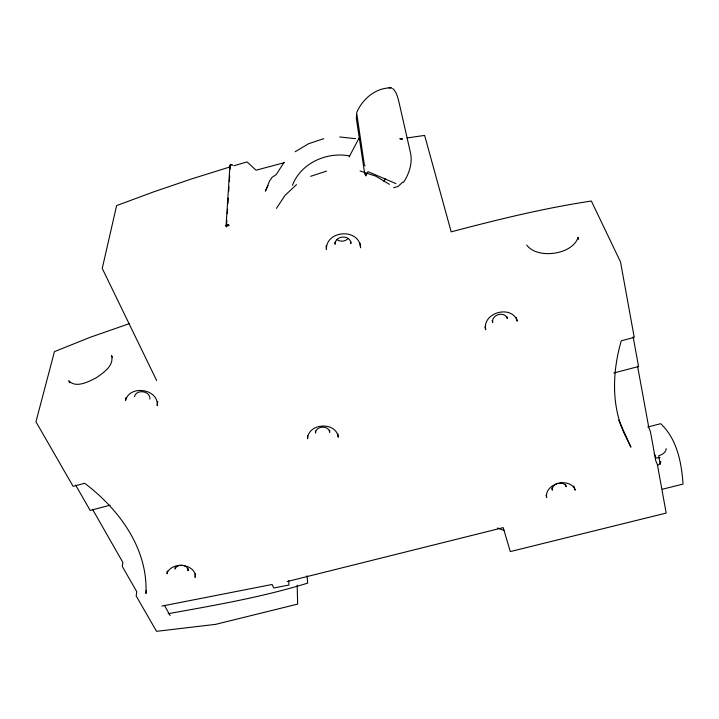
<?xml version="1.0" encoding="UTF-8"?>
<svg xmlns="http://www.w3.org/2000/svg" width="719" height="719" viewBox="0 0 719 719"><rect width="100%" height="100%" fill="white"/><g stroke="black" fill="none" stroke-linecap="round" stroke-linejoin="round"><path stroke-width="1.08" d="M149.867 399.063C150.648 390.875 136.403 388.772 134.462 396.636M226.09 225.622L229.945 165.532M226.431 227.015L226.853 220.329M227.276 213.642L227.564 209.184M227.914 203.612L228.274 198.04M228.696 191.362L228.984 186.904M229.334 181.332L229.694 175.76M230.116 169.073L230.26 166.844L191.56 178.941L153.65 191.874L116.604 205.598L102.242 268.412L156.661 380.576M195.397 573.654L195.128 577.411C196.332 569.16 186.518 564.855 179.588 565.413M188.261 568.585L188.09 570.796L186.922 567.264L184.262 565.673M175.22 566.86L175.023 569.062L176.407 566.86L179.184 565.476M167.248 570.895L166.97 573.708C168.857 567.201 176.55 565.035 182.608 565.287M146.308 590.272L145.93 593.508C148.096 548.552 119.075 509.232 84.68 483.276L73.104 486.35L35.95 421.783L54.446 351.618L90.252 337.274L129.555 323.577M157.758 401.382L157.209 405.597C158.854 388.727 129.447 384.422 125.501 400.618L126.032 397.463M356.543 114.905L356.381 118.833L364.758 173.971L365.818 175.778L368.047 171.67L395.944 183.624M666.216 448.62C665.974 452.539 662.091 454.83 658.676 455.756L660.213 464.312M660.842 461.472L659.988 463.701L657.624 465.463M230.008 166.197L230.26 164.93L231.608 164.534L230.008 166.197A1.429 1.294 9.3 0 1 230.871 164.57A1.429 1.294 9.3 0 1 232.686 165.406M292.462 185.286C300.731 163.258 326.516 151.718 348.976 155.825M268.034 185.673L265.41 191.137L269.463 181.26L272.025 177.305L276.15 174.699L284.149 162.269M349.119 156.922L359.078 138.111M383.973 181.395L385.591 178.465M276.429 208.42L284.859 195.559L296.471 184.63M347.708 238.969C344.743 241.701 339.88 241.979 336.69 239.472M556.263 483.986C553.954 485.082 551.788 487.464 552.363 490.196L551.734 488.066M295.167 151.727L308.622 143.701L323.757 138.686M558.286 483.33C552.084 484.858 545.272 490.313 546.665 497.386L546.045 495.238M310.635 176.308L326.588 171.077M233.882 165.765L247.039 161.928L256.063 170.205L284.14 162.719M110.133 505.187L90.172 510.427L75.648 485.091M613.864 372.981L638.553 366.51L633.151 336.914M647.765 427.005L660.734 423.689C677.118 439.336 681.504 462.416 683.05 484.076L662.37 489.235M287.232 581.527L503.21 527.611L510.301 551.581L666.189 513.078L657.373 464.582L655.71 460.582L650.398 431.454L648.835 427.751L637.573 366.214M388.934 87.673L391.469 87.934C376.082 87.314 362.349 98.961 356.633 112.739L364.434 165.523L365.144 165.819M161.838 606.081L272.106 584.475L273.777 587.998L288.858 585.05L288.777 580.61M168.12 613.711C215.026 605.236 261.986 597.237 307.66 583.127L307.058 575.793M393.67 187.677L398.038 186.491L402.847 182.033L403.539 182.329C409.515 173.216 413.066 162 410.109 151.179L399.216 103.177C397.868 98.117 396.87 91.96 392.61 88.455M558.016 483.357C564.28 481.73 573.043 483.186 575.191 490.205L573.834 485.936M407.098 137.958L424.623 135.415L451.19 231.851C497.458 219.619 543.986 208.186 591.36 201.032L620.515 261.905L634.239 337.364L621.27 340.806C612.112 372.37 610.97 407.754 626.204 437.637M660.069 457.608L656.079 458.021L654.218 453.545M559.867 483.078C562.42 482.943 565.458 484.013 566.23 486.7L565.574 484.57M339.719 136.97L355.581 138.659M360.111 170.996L375.749 176.128L389.437 184.352M497.494 527.971L503.929 530.442M526.73 245.017C537.057 259.622 573.043 254.742 578.058 237.243L578.498 239.418M92.553 509.349L122.859 562.402L122.284 566.437L136.727 591.638L136.179 595.961L156.535 631.327L215.61 624.362L297.648 604.104L297.172 585.167M164.39 605.272L170.151 615.59M69.815 382.724L68.754 380.782C75.935 388.467 88.149 381.852 95.825 378.023C103.087 373.17 114.474 365.638 111.508 355.483L112.497 357.451M626.68 438.59L630.94 447.164L618.691 420.022M516.089 317.277L517.312 321.195C511.91 304.272 482.054 312.486 485.711 329.742L484.912 326.777M506.751 316.45L507.389 318.571C504.855 310.743 491.068 314.545 492.731 322.543L492.138 320.413M365.495 173.603L365.818 175.778M359.985 243.112L360.579 247.785C359.599 228.004 325.959 229.855 326.408 249.376L326.111 245.628M350.701 241.413L350.944 243.534C350.459 234.385 334.928 235.239 335.099 244.271L334.91 242.15M337.993 434.042L338.227 437.224C336.285 421.307 308.029 422.862 307.615 438.806L307.489 435.624M329.581 430.133L329.724 432.344C328.799 424.974 315.731 425.693 315.524 433.081L315.407 430.87M226.431 224.993L226.152 226.332L229.091 225.487A1.564 1.366 6.6 0 0 227.096 224.607A1.564 1.366 6.6 0 0 226.152 226.332L227.896 224.571L226.431 224.993M401.22 138.794L399.809 138.803L402.577 139.073L401.22 138.794"/></g></svg>
